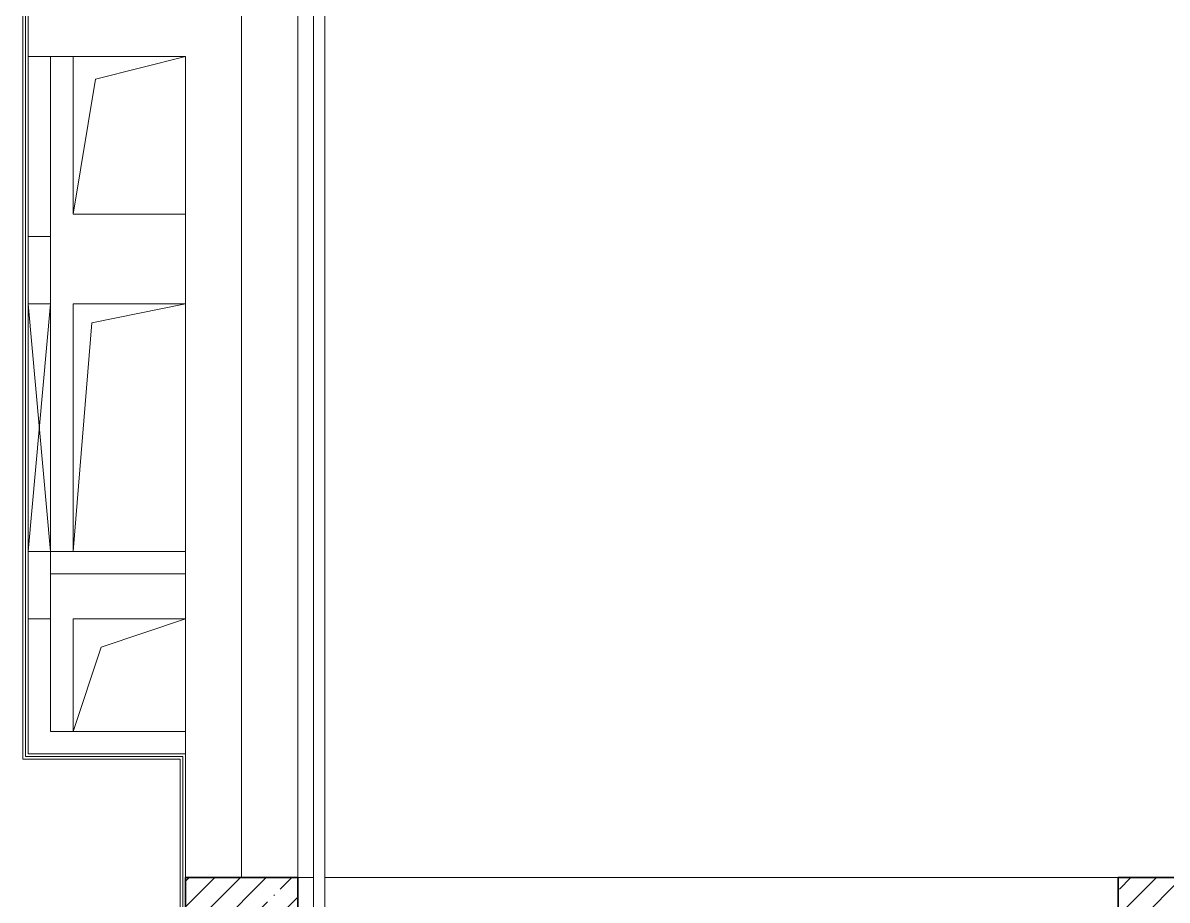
# Model space of a CAD drawing. Header units: millimetres. Extents: x 5993 to 95364, y 94667 to 143522.
# Drawn here: x 42546.5 to 42960.8, y 115533.5 to 115850.9 of the extents above; entities that cross this region are included whole.
import ezdxf

# ---------------------------------------------------------------- set-up
doc = ezdxf.new("R2010")
doc.units = ezdxf.units.MM
doc.linetypes.add('200_ШТРИХ_ш1п0_6_', pattern=[160, 100, -60])
for name, color, linetype, lineweight in [('0-2', 7, 'Continuous', 9), ('Несущие колонны', 7, 'Continuous', 9), ('Несущие колонны-1', 7, 'Continuous', 35), ('Обобщенные модели', 7, 'Continuous', 9), ('Ограждение', 7, 'Continuous', 9), ('Перемычка_Пунктирные линии-1', 7, '200_ШТРИХ_ш1п0_6_', 9), ('Стены', 7, 'Continuous', 9), ('Стены-1', 7, 'Continuous', 13), ('Элементы узлов', 7, 'Continuous', 9)]:
    doc.layers.add(name, color=color, linetype=linetype, lineweight=lineweight)

# ---------------------------------------------------------------- blocks, each defined once
blk = doc.blocks.new('BSC_Колонна _Прямоугольная - 500х500-V113-АИ2_01_План напольных покрытий и плинтусов 1го этажа _Часть 2_')
at = {"layer": 'Несущие колонны'}
h = blk.add_hatch(dxfattribs=at)
h.set_pattern_fill('FP_133', color=256, style=0, pattern_type=2)
h.set_pattern_definition([(45, (-12200, -19300), (-114.0493, 114.0493), []), (45, (-12085.95, -19300), (-114.0493, 114.0493), [201.612, -40.322, 3.353, -36.97])])
h.paths.add_polyline_path([(-250, -250), (250, -250), (250, 250), (-250, 250), (-250, 121.7)], flags=0)
at = {"layer": 'Несущие колонны-1'}
for p, q in [((250, 250), (-250, 250)), ((-250, 250), (-250, -250)), ((250, -250), (250, 250)), ((-250, -250), (250, -250))]:
    blk.add_line(p, q, dxfattribs=at)
blk = doc.blocks.new('BSC_Колонна _Прямоугольная - 500х700-V118-АИ2_01_План напольных покрытий и плинтусов 1го этажа _Часть 2_')
at = {"layer": 'Несущие колонны'}
h = blk.add_hatch(dxfattribs=at)
h.set_pattern_fill('FP_138', color=256, style=0, pattern_type=2)
h.set_pattern_definition([(315, (-19300, 16450), (114.0493, 114.0493), []), (315, (-19300, 16335.95), (114.0493, 114.0493), [201.612, -40.322, 3.353, -36.97])])
h.paths.add_polyline_path([(-250, 350), (-250, -350), (250, -350), (250, 350), (121.7, 350)], flags=0)
at = {"layer": 'Несущие колонны-1'}
for p, q in [((250, 350), (-250, 350)), ((-250, 350), (-250, -350)), ((250, -350), (250, 350)), ((-250, -350), (250, -350))]:
    blk.add_line(p, q, dxfattribs=at)
blk = doc.blocks.new('AR_Отверстие прямоугольное _в плите_ - AR_Отверстие прямоугольное _в плите_-30552711-АИ2_01_План напольных покрытий и плинтусов 1го этажа _Часть 2_')
at = {"layer": 'Обобщенные модели'}
for p, q in [((250, 550), (-250, 550)), ((-250, 550), (-250, -550)), ((-166.7, 466.7), (250, 550)), ((-250, -550), (-166.7, 466.7))]:
    blk.add_line(p, q, dxfattribs=at)
blk = doc.blocks.new('AR_Отверстие прямоугольное _в плите_ - AR_Отверстие прямоугольное _в плите_-V247-АИ2_01_План напольных покрытий и плинтусов 1го этажа _Часть 2_')
at = {"layer": 'Обобщенные модели'}
for p, q in [((-250, 350), (-250, -350)), ((-150, 250), (250, 350)), ((-250, -350), (-150, 250)), ((-250, -350), (250, -350))]:
    blk.add_line(p, q, dxfattribs=at)
blk = doc.blocks.new('AR_Отверстие прямоугольное _в плите_ - AR_Отверстие прямоугольное _в плите_-V253-АИ2_01_План напольных покрытий и плинтусов 1го этажа _Часть 2_')
at = {"layer": 'Обобщенные модели'}
for p, q in [((250, 250), (-250, 250)), ((-250, 250), (-250, -250)), ((-125, 125), (250, 250)), ((-250, -250), (-125, 125))]:
    blk.add_line(p, q, dxfattribs=at)
blk = doc.blocks.new('Ограждение_СКБ_Подвал1 - 145_Ограждение_СКБ_Актовый-27248847-АИ2_01_План напольных покрытий и плинтусов 1го этажа _Часть 2_')
at = {"layer": 'Ограждение'}
for p, q in [((-200, 25), (12160, 25)), ((12160, -25), (-200, -25))]:
    blk.add_line(p, q, dxfattribs=at)
blk = doc.blocks.new('AR_Отверстие прямоугольное _в стене_ - AR_Отверстие прямоугольное _в стене__ОВ-36788105-АИ2_01_План напольных покрытий и плинтусов 1го этажа _Часть 2_')
at = {"layer": 'Элементы узлов'}
for p, q in [((-550, -50), (-550, 50)), ((-550, 50), (550, 50)), ((550, 50), (-550, -50)), ((-550, 50), (550, -50)), ((550, 50), (-550, 50)), ((-550, 50), (-550, -50)), ((550, 50), (550, -50)), ((550, -50), (550, 50)), ((550, -50), (-550, -50)), ((-550, -50), (550, -50))]:
    blk.add_line(p, q, dxfattribs=at)
blk = doc.blocks.new('АР_Перемычка - АР_Перемычка-36788138-АИ2_01_План напольных покрытий и плинтусов 1го этажа _Часть 2_')
at = {"layer": 'Перемычка_Пунктирные линии-1'}
for p, q in [((-300, 50), (0, 50)), ((-300, -50), (-300, 50)), ((1100, 50), (1400, 50)), ((1400, 50), (1400, -50)), ((-300, -50), (0, -50)), ((1100, -50), (1400, -50))]:
    blk.add_line(p, q, dxfattribs=at)

msp = doc.modelspace()

# ---------------------------------------------------------------- linework, layer by layer
at = {"layer": 'Стены'}
for p, q in [((42546.5, 115584.55), (42546.5, 116276.09)), ((42547.39, 116275.19), (42547.39, 115585.45)), ((42603.47, 115584.55), (42546.5, 115584.55)), ((42547.39, 115585.45), (42604.37, 115585.45)), ((42603.47, 115499.09), (42603.47, 115584.55)), ((42604.37, 115585.45), (42604.37, 115499.98))]:
    msp.add_line(p, q, dxfattribs=at)
at = {"layer": 'Стены-1'}
for p, q in [((42625.7, 115541.66), (42625.7, 115932.35)), ((42625.7, 115888.49), (42625.7, 115541.66)), ((42646.04, 115541.66), (42646.04, 115888.49)), ((42548.37, 115859.1), (42548.37, 115838.75)), ((42548.37, 115838.75), (42605.35, 115838.75)), ((42548.37, 115838.75), (42548.37, 115749.21)), ((42556.51, 115838.75), (42548.37, 115838.75)), ((42556.51, 115749.21), (42556.51, 115838.75)), ((42605.35, 115838.75), (42605.35, 115541.66)), ((42548.37, 115659.68), (42548.37, 115594.56)), ((42605.35, 115659.68), (42556.51, 115659.68)), ((42605.35, 115651.54), (42605.35, 115659.68)), ((42556.51, 115651.54), (42605.35, 115651.54)), ((42556.51, 115594.56), (42556.51, 115651.54)), ((42548.37, 115594.56), (42548.37, 115586.42)), ((42605.35, 115594.56), (42556.51, 115594.56)), ((42605.35, 115586.42), (42605.35, 115594.56)), ((42548.37, 115586.42), (42605.35, 115586.42)), ((42651.74, 115541.66), (42646.04, 115541.66)), ((42943.14, 115541.66), (42655.81, 115541.66))]:
    msp.add_line(p, q, dxfattribs=at)

# ---------------------------------------------------------------- block references
at = {"layer": '0-2', "xscale": 0.08139549610658335, "yscale": 0.08139549610658335, "zscale": 0.08139549610658335}
for name, p, rotation in [('Ограждение_СКБ_Подвал1 - 145_Ограждение_СКБ_Актовый-27248847-АИ2_01_План напольных покрытий и плинтусов 1го этажа _Часть 2_', (42653.78, 116255.9), 269.9999999999989), ('АР_Перемычка - АР_Перемычка-36788138-АИ2_01_План напольных покрытий и плинтусов 1го этажа _Часть 2_', (42552.44, 115749.21), 269.9999999999999), ('AR_Отверстие прямоугольное _в стене_ - AR_Отверстие прямоугольное _в стене__ОВ-36788105-АИ2_01_План напольных покрытий и плинтусов 1го этажа _Часть 2_', (42552.44, 115704.45), 269.9999999999999), ('BSC_Колонна _Прямоугольная - 500х700-V118-АИ2_01_План напольных покрытий и плинтусов 1го этажа _Часть 2_', (42971.63, 115521.31), 89.9999999999999)]:
    msp.add_blockref(name, p, dxfattribs=dict(at, rotation=rotation))
for name, p in [('AR_Отверстие прямоугольное _в плите_ - AR_Отверстие прямоугольное _в плите_-V247-АИ2_01_План напольных покрытий и плинтусов 1го этажа _Часть 2_', (42585, 115810.26)), ('AR_Отверстие прямоугольное _в плите_ - AR_Отверстие прямоугольное _в плите_-30552711-АИ2_01_План напольных покрытий и плинтусов 1го этажа _Часть 2_', (42585, 115704.45)), ('AR_Отверстие прямоугольное _в плите_ - AR_Отверстие прямоугольное _в плите_-V253-АИ2_01_План напольных покрытий и плинтусов 1го этажа _Часть 2_', (42585, 115614.91)), ('BSC_Колонна _Прямоугольная - 500х500-V113-АИ2_01_План напольных покрытий и плинтусов 1го этажа _Часть 2_', (42625.7, 115521.31))]:
    msp.add_blockref(name, p, dxfattribs=at)

doc.saveas('drawing.dxf')
